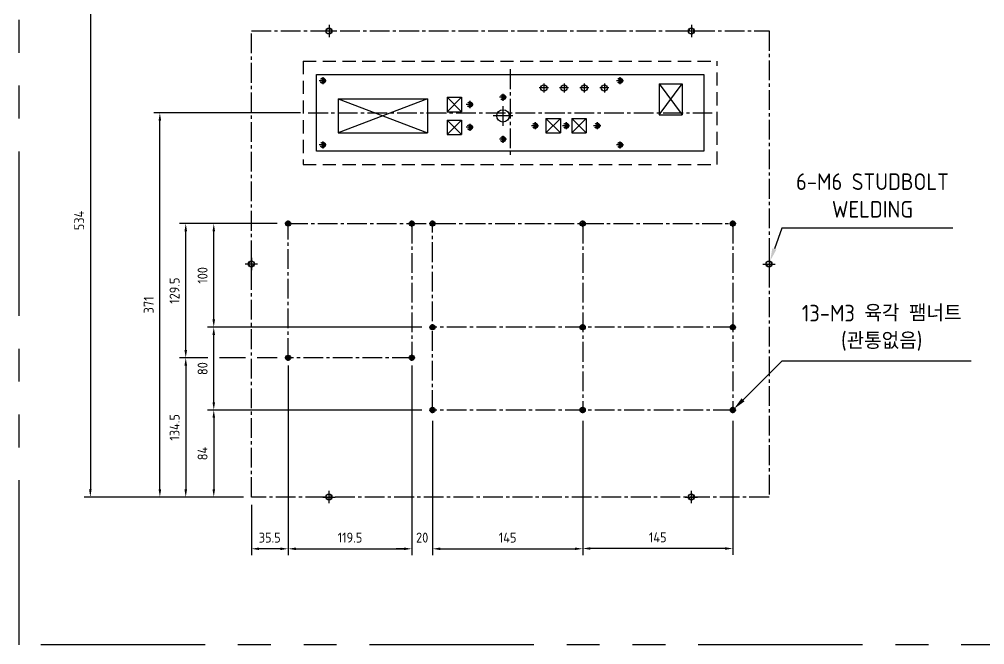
# Model space of a CAD drawing. Header units: millimetres. Extents: x 24815 to 36799, y -9299 to 5469.
# Drawn here: x 28840 to 29772, y 3608 to 4212 of the extents above; entities that cross this region are included whole.
import ezdxf

# ---------------------------------------------------------------- set-up
doc = ezdxf.new("R2010")
doc.units = ezdxf.units.MM
for name, pattern in [('CENTER', [50.8, 31.75, -6.35, 6.35, -6.35]), ('CENTER2', [28.575, 19.05, -3.175, 3.175, -3.175]), ('HIDDEN', [9.525, 6.35, -3.175]), ('HIDDENX2', [19.05, 12.7, -6.35]), ('PHANTOM2', [31.75, 15.875, -3.175, 3.175, -3.175, 3.175, -3.175])]:
    doc.linetypes.add(name, pattern=pattern)
for name, color, linetype in [('CEN', 1, 'CENTER'), ('CENTER', 1, 'CENTER'), ('THIN', 3, 'Continuous')]:
    doc.layers.add(name, color=color, linetype=linetype)
doc.styles.get("Standard").update_dxf_attribs({"font": 'ISOCP.SHX', "bigfont": 'WHGTXT.SHX'})
doc.dimstyles.new('PS-3', dxfattribs={"dimscale": 3, "dimtxt": 3.2, "dimasz": 2.5, "dimexe": 2, "dimexo": 2.5, "dimgap": 2, "dimtad": 1, "dimtoh": 1, "dimrnd": 0.05, "dimzin": 12, "dimdsep": 46, "dimtxsty": 'Standard', "dimcen": 0, "dimclrt": 2, "dimazin": 3, "dimtfac": 1, "dimtofl": 0, "dimtmove": 0, "dimatfit": 3, "dimfxl": 0, "dimtolj": 1, "dimtzin": 0, "dimarcsym": 0})
doc.dimstyles.new('PS-5', dxfattribs={"dimscale": 5, "dimtxt": 3.2, "dimasz": 2.5, "dimexe": 2, "dimexo": 2.5, "dimgap": 2, "dimtad": 1, "dimtoh": 1, "dimrnd": 0.05, "dimzin": 12, "dimdsep": 46, "dimtxsty": 'Standard', "dimcen": 0, "dimclrt": 2, "dimazin": 3, "dimtfac": 1, "dimtofl": 0, "dimtmove": 0, "dimatfit": 3, "dimfxl": 0, "dimtolj": 1, "dimtzin": 0, "dimarcsym": 0})

# ---------------------------------------------------------------- blocks, each defined once
blk = doc.blocks.new('WEFWFA')
for p, q in [((6104.54, -8052.57), (6126.54, -8022.57)), ((6104.54, -8022.57), (6126.54, -8052.57)), ((5880.54, -8037.07), (5794.54, -8070.07)), ((5794.54, -8037.07), (5880.54, -8070.07)), ((5913.54, -8035.57), (5899.54, -8049.57)), ((5899.54, -8035.57), (5913.54, -8049.57)), ((5913.54, -8057.57), (5899.54, -8071.57)), ((5899.54, -8057.57), (5913.54, -8071.57)), ((5995.04, -8056.07), (6009.04, -8070.07)), ((6009.04, -8056.07), (5995.04, -8070.07)), ((6020.04, -8056.07), (6034.04, -8070.07)), ((6034.04, -8056.07), (6020.04, -8070.07))]:
    blk.add_line(p, q)
at = {"color": 3}
for p, q in [((6104.54, -8022.57), (6126.54, -8022.57)), ((6104.54, -8022.57), (6104.54, -8052.57)), ((6126.54, -8022.57), (6126.54, -8052.57)), ((5794.54, -8037.07), (5794.54, -8070.07)), ((5794.54, -8037.07), (5880.54, -8037.07)), ((5880.54, -8037.07), (5880.54, -8070.07)), ((5899.54, -8035.57), (5899.54, -8049.57)), ((5899.54, -8035.57), (5913.54, -8035.57)), ((5913.54, -8035.57), (5913.54, -8049.57)), ((5899.54, -8049.57), (5913.54, -8049.57)), ((6104.54, -8052.57), (6126.54, -8052.57)), ((5899.54, -8057.57), (5899.54, -8071.57)), ((5899.54, -8057.57), (5899.54, -8071.57)), ((5899.54, -8057.57), (5913.54, -8057.57)), ((5913.54, -8057.57), (5913.54, -8071.57)), ((5995.04, -8056.07), (5995.04, -8070.07)), ((5995.04, -8056.07), (6009.04, -8056.07)), ((6009.04, -8056.07), (6009.04, -8070.07)), ((6020.04, -8056.07), (6034.04, -8056.07)), ((6020.04, -8056.07), (6020.04, -8070.07)), ((6034.04, -8056.07), (6034.04, -8070.07)), ((5794.54, -8070.07), (5880.54, -8070.07)), ((5899.54, -8071.57), (5913.54, -8071.57)), ((5995.04, -8070.07), (6009.04, -8070.07)), ((6020.04, -8070.07), (6034.04, -8070.07))]:
    blk.add_line(p, q, dxfattribs=at)
at = {"color": 0, "linetype": 'HIDDEN'}
for centre in [(5779.54, -8019.57), (6066.54, -8019.57), (5953.54, -8035.57), (5921.54, -8042.57), (5921.54, -8064.57), (5984.54, -8063.07), (6014.54, -8063.07), (6044.54, -8063.07), (5953.54, -8076.07), (5779.54, -8081.57), (6066.54, -8081.57)]:
    blk.add_circle(centre, 2.5, dxfattribs=at)
at = {"color": 3}
for centre, radius in [((5779.54, -8019.57), 1), ((5993.04, -8026.57), 3), ((6012.54, -8026.57), 3), ((6032.04, -8026.57), 3), ((6051.54, -8026.57), 3), ((6066.54, -8019.57), 1), ((5953.54, -8035.57), 1), ((5921.54, -8042.57), 1), ((5953.54, -8053.57), 6), ((5921.54, -8064.57), 1), ((5984.54, -8063.07), 1), ((6014.54, -8063.07), 1), ((6044.54, -8063.07), 1), ((5779.54, -8081.57), 1), ((5953.54, -8076.07), 1), ((6066.54, -8081.57), 1)]:
    blk.add_circle(centre, radius, dxfattribs=at)
at = {"color": 0, "linetype": 'HIDDEN'}
for centre in [(5779.54, -8019.57), (6066.54, -8019.57), (5953.54, -8035.57), (5921.54, -8042.57), (5921.54, -8064.57), (5984.54, -8063.07), (6014.54, -8063.07), (6044.54, -8063.07), (5779.54, -8081.57), (5953.54, -8076.07), (6066.54, -8081.57)]:
    blk.add_arc(centre, 1.5, 231.88231, 126.66761, dxfattribs=at)
at = {"layer": 'CEN', "color": 1, "linetype": 'CENTER'}
for p, q in [((5953.54, -8044.08), (5953.54, -8063.05)), ((5963.03, -8053.57), (5944.06, -8053.57))]:
    blk.add_line(p, q, dxfattribs=at)
at = {"layer": 'CENTER', "linetype": 'CENTER'}
for p, q in [((5779.54, -8016.18), (5779.54, -8022.96)), ((6066.54, -8016.18), (6066.54, -8022.96)), ((5782.93, -8019.57), (5776.15, -8019.57)), ((5997.42, -8026.57), (5988.67, -8026.57)), ((5993.04, -8022.19), (5993.04, -8030.95)), ((6016.92, -8026.57), (6008.17, -8026.57)), ((6012.54, -8022.19), (6012.54, -8030.95)), ((6036.42, -8026.57), (6027.67, -8026.57)), ((6032.04, -8022.19), (6032.04, -8030.95)), ((6055.92, -8026.57), (6047.17, -8026.57)), ((6051.54, -8022.19), (6051.54, -8030.95)), ((6069.93, -8019.57), (6063.15, -8019.57)), ((5956.93, -8035.57), (5950.15, -8035.57)), ((5953.54, -8032.18), (5953.54, -8038.96)), ((5924.93, -8042.57), (5918.15, -8042.57)), ((5921.54, -8039.18), (5921.54, -8045.96)), ((5924.93, -8064.57), (5918.15, -8064.57)), ((5921.54, -8061.18), (5921.54, -8067.96)), ((5987.93, -8063.07), (5981.15, -8063.07)), ((5984.54, -8059.68), (5984.54, -8066.46)), ((6017.93, -8063.07), (6011.15, -8063.07)), ((6014.54, -8059.68), (6014.54, -8066.46)), ((6047.93, -8063.07), (6041.15, -8063.07)), ((6044.54, -8059.68), (6044.54, -8066.46)), ((5953.54, -8072.68), (5953.54, -8079.46)), ((5782.93, -8081.57), (5776.15, -8081.57)), ((5779.54, -8078.18), (5779.54, -8084.96)), ((5956.93, -8076.07), (5950.15, -8076.07)), ((6069.93, -8081.57), (6063.15, -8081.57)), ((6066.54, -8078.18), (6066.54, -8084.96))]:
    blk.add_line(p, q, dxfattribs=at)
blk = doc.blocks.new('SDFGWAFS')
at = {"color": 2, "linetype": 'HIDDENX2'}
for p, q in [((5139.06, -7982.27), (5539.06, -7982.27)), ((5139.06, -7982.27), (5139.06, -8082.27)), ((5539.06, -8082.27), (5539.06, -7982.27)), ((5139.06, -8082.27), (5539.06, -8082.27))]:
    blk.add_line(p, q, dxfattribs=at)
blk.add_blockref('WEFWFA', (-621.48, 18.3))
blk = doc.blocks.new('*D380')
at = {"color": 0, "lineweight": -2}
for p, q in [((29099.5, 3874.9), (29099.5, 3694.93)), ((29064, 3743.4), (29064, 3694.93)), ((29092, 3700.93), (29071.5, 3700.93))]:
    blk.add_line(p, q, dxfattribs=at)
at = {"color": 0}
for points in [[(29071.5, 3702.18), (29071.5, 3699.68), (29064, 3700.93)], [(29092, 3702.18), (29092, 3699.68), (29099.5, 3700.93)]]:
    blk.add_solid(points, dxfattribs=at)
at = {"layer": 'Defpoints', "color": 0}
for p in [(29099.5, 3882.4), (29064, 3750.9), (29064, 3700.93)]:
    blk.add_point(p, dxfattribs=at)
at = {"color": 2, "insert": (29081.75, 3711.73), "char_height": 9.6, "attachment_point": 5}
blk.add_mtext('\\A1;35.5', dxfattribs=at)
blk = doc.blocks.new('*D381')
at = {"color": 0, "lineweight": -2}
for p, q in [((29099.5, 3877.9), (29099.5, 3694.93)), ((29219, 3877.9), (29219, 3694.93)), ((29107, 3700.93), (29211.5, 3700.93))]:
    blk.add_line(p, q, dxfattribs=at)
at = {"color": 0}
for points in [[(29107, 3702.18), (29107, 3699.68), (29099.5, 3700.93)], [(29211.5, 3702.18), (29211.5, 3699.68), (29219, 3700.93)]]:
    blk.add_solid(points, dxfattribs=at)
at = {"layer": 'Defpoints', "color": 0}
for p in [(29099.5, 3885.4), (29219, 3885.4), (29219, 3700.93)]:
    blk.add_point(p, dxfattribs=at)
at = {"color": 2, "insert": (29159.25, 3711.73), "char_height": 9.6, "attachment_point": 5}
blk.add_mtext('\\A1;119.5', dxfattribs=at)
blk = doc.blocks.new('*D382')
at = {"color": 0, "lineweight": -2}
for p, q in [((29219, 3874.9), (29219, 3694.93)), ((29239, 3824.4), (29239, 3694.93)), ((29211.5, 3700.93), (29204, 3700.93)), ((29246.5, 3700.93), (29254, 3700.93))]:
    blk.add_line(p, q, dxfattribs=at)
at = {"color": 0}
for points in [[(29211.5, 3702.18), (29211.5, 3699.68), (29219, 3700.93)], [(29246.5, 3702.18), (29246.5, 3699.68), (29239, 3700.93)]]:
    blk.add_solid(points, dxfattribs=at)
at = {"layer": 'Defpoints', "color": 0}
for p in [(29219, 3882.4), (29239, 3831.9), (29219, 3700.93)]:
    blk.add_point(p, dxfattribs=at)
at = {"color": 2, "insert": (29229, 3711.73), "char_height": 9.6, "attachment_point": 5}
blk.add_mtext('\\A1;20', dxfattribs=at)
blk = doc.blocks.new('*D383')
at = {"color": 0, "lineweight": -2}
for p, q in [((29239, 3824.4), (29239, 3694.93)), ((29384, 3824.4), (29384, 3694.93)), ((29246.5, 3700.93), (29376.5, 3700.93))]:
    blk.add_line(p, q, dxfattribs=at)
at = {"color": 0}
for points in [[(29246.5, 3702.18), (29246.5, 3699.68), (29239, 3700.93)], [(29376.5, 3702.18), (29376.5, 3699.68), (29384, 3700.93)]]:
    blk.add_solid(points, dxfattribs=at)
at = {"layer": 'Defpoints', "color": 0}
for p in [(29239, 3831.9), (29384, 3831.9), (29384, 3700.93)]:
    blk.add_point(p, dxfattribs=at)
at = {"color": 2, "insert": (29311.5, 3711.73), "char_height": 9.6, "attachment_point": 5}
blk.add_mtext('\\A1;145', dxfattribs=at)
blk = doc.blocks.new('*D224')
at = {"color": 0, "lineweight": -2}
for p, q in [((29384, 3824.4), (29384, 3695.2)), ((29529, 3824.4), (29529, 3695.2)), ((29521.5, 3701.2), (29391.5, 3701.2))]:
    blk.add_line(p, q, dxfattribs=at)
at = {"color": 0}
for points in [[(29391.5, 3702.45), (29391.5, 3699.95), (29384, 3701.2)], [(29521.5, 3702.45), (29521.5, 3699.95), (29529, 3701.2)]]:
    blk.add_solid(points, dxfattribs=at)
at = {"layer": 'Defpoints', "color": 0}
for p in [(29384, 3831.9), (29529, 3831.9), (29384, 3701.2)]:
    blk.add_point(p, dxfattribs=at)
at = {"color": 2, "insert": (29456.5, 3712), "char_height": 9.6, "attachment_point": 5}
blk.add_mtext('\\A1;145', dxfattribs=at)
blk = doc.blocks.new('*D384')
at = {"color": 0, "lineweight": -2}
for p, q in [((29228.5, 3834.9), (29021.71, 3834.9)), ((29027.71, 3827.4), (29027.71, 3758.4)), ((29056.5, 3750.9), (29021.71, 3750.9))]:
    blk.add_line(p, q, dxfattribs=at)
at = {"color": 0}
for points in [[(29026.46, 3827.4), (29028.96, 3827.4), (29027.71, 3834.9)], [(29026.46, 3758.4), (29028.96, 3758.4), (29027.71, 3750.9)]]:
    blk.add_solid(points, dxfattribs=at)
at = {"layer": 'Defpoints', "color": 0}
for p in [(29236, 3834.9), (29027.71, 3750.9), (29064, 3750.9)]:
    blk.add_point(p, dxfattribs=at)
at = {"color": 2, "insert": (29016.91, 3792.9), "char_height": 9.6, "attachment_point": 5, "rotation": 90}
blk.add_mtext('\\A1;84', dxfattribs=at)
blk = doc.blocks.new('*D385')
at = {"color": 0, "lineweight": -2}
for p, q in [((29228.5, 3914.9), (29021.71, 3914.9)), ((29027.71, 3842.4), (29027.71, 3907.4)), ((29228.5, 3834.9), (29021.71, 3834.9))]:
    blk.add_line(p, q, dxfattribs=at)
at = {"color": 0}
for points in [[(29026.46, 3907.4), (29028.96, 3907.4), (29027.71, 3914.9)], [(29026.46, 3842.4), (29028.96, 3842.4), (29027.71, 3834.9)]]:
    blk.add_solid(points, dxfattribs=at)
at = {"layer": 'Defpoints', "color": 0}
for p in [(29027.71, 3914.9), (29236, 3914.9), (29236, 3834.9)]:
    blk.add_point(p, dxfattribs=at)
at = {"color": 2, "insert": (29016.91, 3874.9), "char_height": 9.6, "attachment_point": 5, "rotation": 90}
blk.add_mtext('\\A1;80', dxfattribs=at)
blk = doc.blocks.new('*D386')
at = {"color": 0, "lineweight": -2}
for p, q in [((29089, 4014.9), (29021.71, 4014.9)), ((29027.71, 3922.4), (29027.71, 4007.4)), ((29228.5, 3914.9), (29021.71, 3914.9))]:
    blk.add_line(p, q, dxfattribs=at)
at = {"color": 0}
for points in [[(29026.46, 4007.4), (29028.96, 4007.4), (29027.71, 4014.9)], [(29026.46, 3922.4), (29028.96, 3922.4), (29027.71, 3914.9)]]:
    blk.add_solid(points, dxfattribs=at)
at = {"layer": 'Defpoints', "color": 0}
for p in [(29027.71, 4014.9), (29096.5, 4014.9), (29236, 3914.9)]:
    blk.add_point(p, dxfattribs=at)
at = {"color": 2, "insert": (29016.91, 3964.9), "char_height": 9.6, "attachment_point": 5, "rotation": 90}
blk.add_mtext('\\A1;100', dxfattribs=at)
blk = doc.blocks.new('*D387')
at = {"color": 0, "lineweight": -2}
for p, q in [((29022.08, 3885.4), (28994.64, 3885.4)), ((29058.37, 3885.4), (29033.33, 3885.4)), ((29089, 3885.4), (29069.62, 3885.4)), ((29000.64, 3877.9), (29000.64, 3758.4)), ((29056.5, 3750.9), (28994.64, 3750.9))]:
    blk.add_line(p, q, dxfattribs=at)
at = {"color": 0}
for points in [[(28999.39, 3877.9), (29001.89, 3877.9), (29000.64, 3885.4)], [(28999.39, 3758.4), (29001.89, 3758.4), (29000.64, 3750.9)]]:
    blk.add_solid(points, dxfattribs=at)
at = {"layer": 'Defpoints', "color": 0}
for p in [(29096.5, 3885.4), (29000.64, 3750.9), (29064, 3750.9)]:
    blk.add_point(p, dxfattribs=at)
at = {"color": 2, "insert": (28989.84, 3818.15), "char_height": 9.6, "attachment_point": 5, "rotation": 90}
blk.add_mtext('\\A1;134.5', dxfattribs=at)
blk = doc.blocks.new('*D388')
at = {"color": 0, "lineweight": -2}
for p, q in [((29058.37, 4014.9), (28994.64, 4014.9)), ((29089, 4014.9), (29069.62, 4014.9)), ((29000.64, 3892.9), (29000.64, 4007.4)), ((29022.08, 3885.4), (28994.64, 3885.4)), ((29058.37, 3885.4), (29033.33, 3885.4)), ((29089, 3885.4), (29069.62, 3885.4))]:
    blk.add_line(p, q, dxfattribs=at)
at = {"color": 0}
for points in [[(28999.39, 4007.4), (29001.89, 4007.4), (29000.64, 4014.9)], [(28999.39, 3892.9), (29001.89, 3892.9), (29000.64, 3885.4)]]:
    blk.add_solid(points, dxfattribs=at)
at = {"layer": 'Defpoints', "color": 0}
for p in [(29000.64, 4014.9), (29096.5, 4014.9), (29096.5, 3885.4)]:
    blk.add_point(p, dxfattribs=at)
at = {"color": 2, "insert": (28989.84, 3950.15), "char_height": 9.6, "attachment_point": 5, "rotation": 90}
blk.add_mtext('\\A1;129.5', dxfattribs=at)
blk = doc.blocks.new('*D389')
at = {"color": 0, "lineweight": -2}
for p, q in [((29111.5, 4121.9), (28969.66, 4121.9)), ((28975.66, 3758.4), (28975.66, 4114.4)), ((29056.5, 3750.9), (28969.66, 3750.9))]:
    blk.add_line(p, q, dxfattribs=at)
at = {"color": 0}
for points in [[(28974.41, 4114.4), (28976.91, 4114.4), (28975.66, 4121.9)], [(28974.41, 3758.4), (28976.91, 3758.4), (28975.66, 3750.9)]]:
    blk.add_solid(points, dxfattribs=at)
at = {"layer": 'Defpoints', "color": 0}
for p in [(28975.66, 4121.9), (29119, 4121.9), (29064, 3750.9)]:
    blk.add_point(p, dxfattribs=at)
at = {"color": 2, "insert": (28964.86, 3936.4), "char_height": 9.6, "attachment_point": 5, "rotation": 90}
blk.add_mtext('\\A1;371', dxfattribs=at)
blk = doc.blocks.new('*D390')
at = {"color": 0, "lineweight": -2}
for p, q in [((29114.27, 4284.9), (28902.51, 4284.9)), ((28908.51, 4277.4), (28908.51, 3758.4)), ((29056.5, 3750.9), (28902.51, 3750.9))]:
    blk.add_line(p, q, dxfattribs=at)
at = {"color": 0}
for points in [[(28907.26, 4277.4), (28909.76, 4277.4), (28908.51, 4284.9)], [(28907.26, 3758.4), (28909.76, 3758.4), (28908.51, 3750.9)]]:
    blk.add_solid(points, dxfattribs=at)
at = {"layer": 'Defpoints', "color": 0}
for p in [(29121.77, 4284.9), (28908.51, 3750.9), (29064, 3750.9)]:
    blk.add_point(p, dxfattribs=at)
at = {"color": 2, "insert": (28897.71, 4017.9), "char_height": 9.6, "attachment_point": 5, "rotation": 90}
blk.add_mtext('\\A1;534', dxfattribs=at)
blk = doc.blocks.new('*D377')
at = {"color": 0, "lineweight": -2}
for p, q in [((29576.21, 4010.57), (29569.15, 3990.52)), ((29741.5, 4010.57), (29576.21, 4010.57))]:
    blk.add_line(p, q, dxfattribs=at)
at = {"color": 0}
blk.add_solid([(29567.18, 3991.21), (29571.11, 3989.83), (29565, 3978.73)], dxfattribs=at)
at = {"layer": 'Defpoints', "color": 0}
for p in [(29563, 3973.07), (29565, 3978.73)]:
    blk.add_point(p, dxfattribs=at)
at = {"color": 2, "insert": (29663.86, 4042.07), "char_height": 16, "attachment_point": 5}
blk.add_mtext('\\A1;6-M6 STUDBOLT\\PWELDING', dxfattribs=at)
blk = doc.blocks.new('*D378')
at = {"color": 0, "lineweight": -2}
for p, q in [((29576.33, 3882.21), (29538.9, 3844.8)), ((29759.27, 3882.21), (29576.33, 3882.21))]:
    blk.add_line(p, q, dxfattribs=at)
at = {"color": 0}
blk.add_solid([(29537.43, 3846.27), (29540.37, 3843.32), (29530.06, 3835.96)], dxfattribs=at)
at = {"layer": 'Defpoints', "color": 0}
for p in [(29527.94, 3833.84), (29530.06, 3835.96)]:
    blk.add_point(p, dxfattribs=at)
at = {"color": 2, "insert": (29672.8, 3914.34), "char_height": 16, "attachment_point": 5}
blk.add_mtext('\\A1;13-M3 육각 팸너트\\P(관통없음)', dxfattribs=at)

msp = doc.modelspace()

# ---------------------------------------------------------------- linework, layer by layer
at = {"color": 1, "linetype": 'CENTER2'}
for p, q in [((29314, 4163.899), (29314, 4079.899)), ((29119, 4121.899), (29509, 4121.899)), ((29099.5, 3885.399), (29099.5, 4014.899)), ((29099.5, 4014.899), (29529, 4014.899)), ((29219, 4014.899), (29219, 3885.399)), ((29239, 3834.899), (29239, 4014.899)), ((29384, 4014.899), (29384, 3834.899)), ((29529, 4014.899), (29529, 3834.899)), ((29529, 3914.899), (29239, 3914.899)), ((29219, 3885.399), (29099.5, 3885.399)), ((29529, 3834.899), (29239, 3834.899))]:
    msp.add_line(p, q, dxfattribs=at)
at = {"color": 1, "linetype": 'CENTER'}
for p, q in [((29102.5, 4014.899), (29096.5, 4014.899)), ((29099.5, 4011.899), (29099.5, 4017.899)), ((29222, 4014.899), (29216, 4014.899)), ((29219, 4011.899), (29219, 4017.899)), ((29242, 4014.899), (29236, 4014.899)), ((29239, 4011.899), (29239, 4017.899)), ((29387, 4014.899), (29381, 4014.899)), ((29384, 4011.899), (29384, 4017.899)), ((29532, 4014.899), (29526, 4014.899)), ((29529, 4011.899), (29529, 4017.899)), ((29239, 3911.899), (29239, 3917.899)), ((29384, 3911.899), (29384, 3917.899)), ((29529, 3911.899), (29529, 3917.899)), ((29242, 3914.899), (29236, 3914.899)), ((29387, 3914.899), (29381, 3914.899)), ((29532, 3914.899), (29526, 3914.899)), ((29099.5, 3882.399), (29099.5, 3888.399)), ((29219, 3882.399), (29219, 3888.399)), ((29102.5, 3885.399), (29096.5, 3885.399)), ((29222, 3885.399), (29216, 3885.399)), ((29242, 3834.899), (29236, 3834.899)), ((29239, 3831.899), (29239, 3837.899)), ((29387, 3834.899), (29381, 3834.899)), ((29384, 3831.899), (29384, 3837.899)), ((29532, 3834.899), (29526, 3834.899)), ((29529, 3831.899), (29529, 3837.899))]:
    msp.add_line(p, q, dxfattribs=at)
at = {"color": 1, "linetype": 'PHANTOM2', "ltscale": 10}
msp.add_lwpolyline([(28839.894, 4775.743), (30289.35, 4775.743), (30289.35, 3608.349), (28839.894, 3608.349)], close=True, dxfattribs=at)
at = {"color": 1, "linetype": 'CENTER2'}
msp.add_lwpolyline([(29564, 3750.899), (29064, 3750.899), (29064, 4200.899), (29564, 4200.899)], close=True, dxfattribs=at)
at = {"color": 3}
msp.add_lwpolyline([(29127, 4158.899), (29501, 4158.899), (29501, 4084.899), (29127, 4084.899)], close=True, dxfattribs=at)
for centre, radius in [((29139, 4200.899), 3), ((29489, 4200.899), 3), ((29099.5, 4014.899), 2.5), ((29219, 4014.899), 2.5), ((29239, 4014.899), 2.5), ((29384, 4014.899), 2.5), ((29529, 4014.899), 2.5), ((29064, 3975.899), 3), ((29064, 3975.899), 3), ((29564, 3975.899), 3), ((29239, 3914.899), 2.5), ((29384, 3914.899), 2.5), ((29529, 3914.899), 2.5), ((29099.5, 3885.399), 2.5), ((29219, 3885.399), 2.5), ((29239, 3834.899), 2.5), ((29239, 3834.899), 1.5), ((29384, 3834.899), 2.5), ((29529, 3834.899), 2.5), ((29529, 3834.899), 1.5), ((29139, 3750.899), 3), ((29489, 3750.899), 3)]:
    msp.add_circle(centre, radius)
for centre in [(29099.5, 4014.899), (29219, 4014.899), (29239, 4014.899), (29384, 4014.899), (29529, 4014.899), (29239, 3914.899), (29384, 3914.899), (29529, 3914.899), (29099.5, 3885.399), (29219, 3885.399), (29239, 3834.899), (29384, 3834.899), (29529, 3834.899)]:
    msp.add_circle(centre, 1.25, dxfattribs=at)
at = {"color": 0, "linetype": 'HIDDEN'}
msp.add_circle((29384, 3834.899), 2.5, dxfattribs=at)
for centre in [(29099.5, 4014.899), (29219, 4014.899), (29239, 4014.899), (29384, 4014.899), (29529, 4014.899), (29239, 3914.899), (29384, 3914.899), (29529, 3914.899), (29099.5, 3885.399), (29219, 3885.399), (29384, 3834.899), (29529, 3834.899)]:
    msp.add_arc(centre, 1.5, 197.216795, 123.698257)
at = {"layer": 'CENTER'}
for p, q in [((29139, 4206.899), (29139, 4194.899)), ((29489, 4206.899), (29489, 4194.899)), ((29133, 4200.899), (29145, 4200.899)), ((29483, 4200.899), (29495, 4200.899)), ((29064, 3981.899), (29064, 3969.899)), ((29064, 3969.899), (29064, 3981.899)), ((29564, 3981.899), (29564, 3969.899)), ((29070, 3975.899), (29058, 3975.899)), ((29070, 3975.899), (29058, 3975.899)), ((29558, 3975.899), (29570, 3975.899)), ((29133, 3750.899), (29145, 3750.899)), ((29139, 3744.899), (29139, 3756.899)), ((29483, 3750.899), (29495, 3750.899)), ((29489, 3744.899), (29489, 3756.899))]:
    msp.add_line(p, q, dxfattribs=at)
at = {"layer": 'THIN'}
for centre, start, end in [((29139, 4200.899), 255, 195), ((29489, 4200.899), 255, 195), ((29064, 3975.899), 75, 15), ((29564, 3975.899), 165, 105), ((29139, 3750.899), 165, 105), ((29489, 3750.899), 165, 105)]:
    msp.add_arc(centre, 2.459, start, end, dxfattribs=at)

# ---------------------------------------------------------------- block references
msp.add_blockref('SDFGWAFS', (23974.939, 12154.168))

# ---------------------------------------------------------------- dimensions: what is measured, and where the dimension line sits
for base, p1, p2, angle, picture, middle in [((28908.513, 3750.899), (29121.768, 4284.899), (29064, 3750.899), 90, '*D390', (28897.713, 4017.899)), ((28975.657, 4121.899), (29064, 3750.899), (29119, 4121.899), 90, '*D389', (28964.857, 3936.399)), ((29000.639, 4014.899), (29096.5, 3885.399), (29096.5, 4014.899), 90, '*D388', (28989.838, 3950.149)), ((29027.707, 4014.899), (29236, 3914.899), (29096.5, 4014.899), 90, '*D386', (29016.907, 3964.899)), ((29027.707, 3914.899), (29236, 3834.899), (29236, 3914.899), 90, '*D385', (29016.907, 3874.899)), ((29000.639, 3750.899), (29096.5, 3885.399), (29064, 3750.899), 90, '*D387', (28989.839, 3818.149)), ((29027.707, 3750.899), (29236, 3834.899), (29064, 3750.899), 90, '*D384', (29016.907, 3792.899)), ((29384, 3701.202), (29529, 3831.899), (29384, 3831.899), 180, '*D224', (29456.5, 3712.002))]:
    dim = msp.add_linear_dim(base=base, p1=p1, p2=p2, angle=angle, dimstyle='PS-3')
    dim.commit()
    dim.dimension.update_dxf_attribs({"geometry": picture, "text_midpoint": middle})
for p1, p2, text, picture, middle in [((29563.003, 3973.069), (29564.996, 3978.729), '6-M6 STUDBOLT\\PWELDING', '*D377', (29663.856, 4010.568)), ((29527.939, 3833.839), (29530.061, 3835.959), '13-M3 육각 팸너트\\P(관통없음)', '*D378', (29672.799, 3882.208))]:
    dim = msp.add_diameter_dim_2p(p1=p1, p2=p2, text=text, dimstyle='PS-5')
    dim.commit()
    dim.dimension.update_dxf_attribs({"geometry": picture, "text_midpoint": middle, "dimtype": 163})
for base, p1, p2, picture, middle in [((29064, 3700.932), (29099.5, 3882.399), (29064, 3750.899), '*D380', (29081.75, 3711.732)), ((29219, 3700.932), (29099.5, 3885.399), (29219, 3885.399), '*D381', (29159.25, 3711.732)), ((29384, 3700.932), (29239, 3831.899), (29384, 3831.899), '*D383', (29311.5, 3711.732))]:
    dim = msp.add_linear_dim(base=base, p1=p1, p2=p2, dimstyle='PS-3')
    dim.commit()
    dim.dimension.update_dxf_attribs({"geometry": picture, "text_midpoint": middle})
dim = msp.add_linear_dim(base=(29219, 3700.932), p1=(29239, 3831.899), p2=(29219, 3882.399), dimstyle='PS-3')
dim.commit()
dim.dimension.update_dxf_attribs({"geometry": '*D382', "text_midpoint": (29229, 3700.932), "dimtype": 160})

doc.saveas('drawing.dxf')
